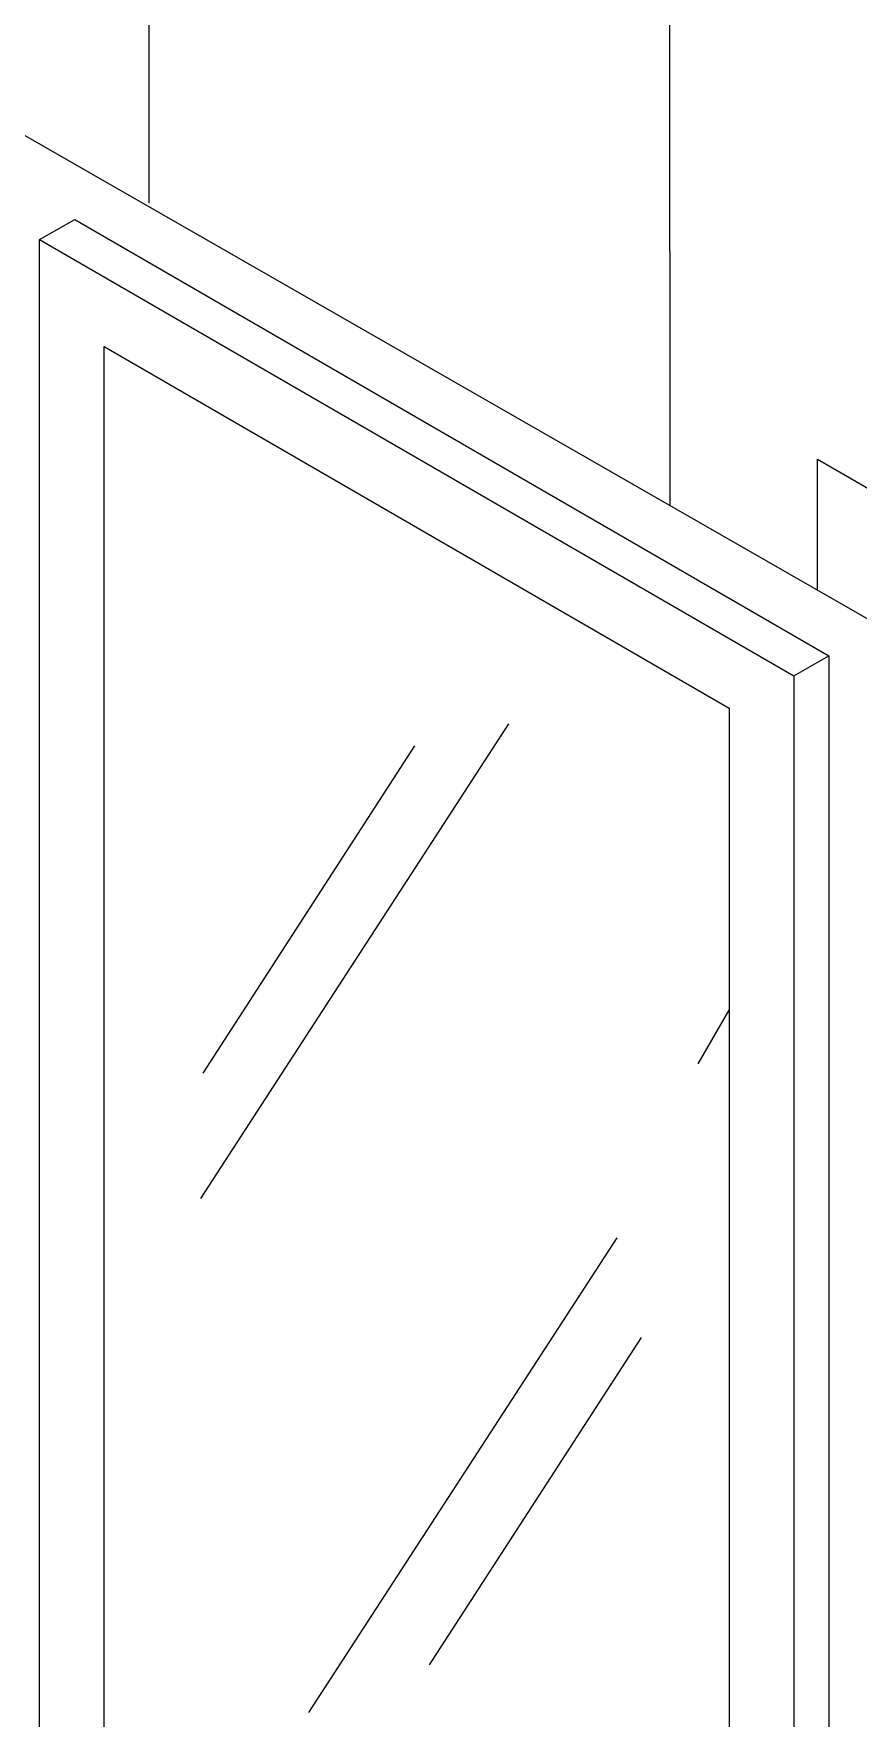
# Model space of a CAD drawing. Header units: inches. Extents: x -24 to 76, y -57 to 19.
# Drawn here: x 62.683 to 63.937, y -2.601 to -0.039 of the extents above; entities that cross this region are included whole.
import ezdxf

# ---------------------------------------------------------------- set-up
doc = ezdxf.new("R2010")
doc.units = ezdxf.units.IN
doc.header["$MEASUREMENT"] = 0
for name, color, linetype, lineweight in [('.ATI-DETAIL', 7, 'Continuous', 0), ('G-ANNO-TTLB', 7, 'Continuous', 0), ('TYVEK', 7, 'Continuous', 0), ('WALL SCRATCH', 7, 'Continuous', 0)]:
    doc.layers.add(name, color=color, linetype=linetype, lineweight=lineweight)

# ---------------------------------------------------------------- blocks, each defined once
blk = doc.blocks.new('Block_97')
at = {"layer": 'WALL SCRATCH', "color": 8, "lineweight": 25, "true_color": 0x808080}
blk.add_lwpolyline([(63.7666, -0.9746)], dxfattribs=at)
blk = doc.blocks.new('Block_96')
at = {"layer": 'WALL SCRATCH'}
blk.add_blockref('Block_97', (0, 0), dxfattribs=at)
blk = doc.blocks.new('Block_584')
at = {"layer": '.ATI-DETAIL'}
blk.add_lwpolyline([(62.7901, -2.6836), (62.7901, -0.5149), (63.7408, -1.0649), (63.7408, -3.2336)], close=True, dxfattribs=at)
at = {"layer": '.ATI-DETAIL', "color": 7, "lineweight": 0, "true_color": 0xffffff}
blk.add_open_spline([(63.6938, -1.6054), (63.6938, -1.6054), (63.7408, -1.5239), (63.7408, -1.5239)], degree=3, dxfattribs=at)

msp = doc.modelspace()

# ---------------------------------------------------------------- hatches: boundary and pattern name
at = {"layer": 'G-ANNO-TTLB', "true_color": 0xff00ff, "transparency": 33554687}
h = msp.add_hatch(color=6, dxfattribs=at)
edge = h.paths.add_edge_path()
edge.add_spline(control_points=[(71.2893, -15.0744), (71.2893, -15.0744), (30.6016, -15.0744), (30.6016, -15.0744), (30.6016, -15.0744), (30.6016, 19.0506), (30.6016, 19.0506), (30.6016, 19.0506), (71.2893, 19.0506), (71.2893, 19.0506), (71.2893, 19.0506), (71.2893, -15.0744), (71.2893, -15.0744)], knot_values=[0, 0, 0, 0, 1, 1, 1, 2, 2, 2, 3, 3, 3, 4, 4, 4, 4], degree=3, periodic=0)
edge = h.paths.add_edge_path()
edge.add_spline(control_points=[(30.7266, 18.9256), (30.7266, 18.9256), (30.7266, -14.9494), (30.7266, -14.9494), (30.7266, -14.9494), (71.1643, -14.9494), (71.1643, -14.9494), (71.1643, -14.9494), (71.1643, 18.9256), (71.1643, 18.9256), (71.1643, 18.9256), (30.7266, 18.9256), (30.7266, 18.9256)], knot_values=[0, 0, 0, 0, 1, 1, 1, 2, 2, 2, 3, 3, 3, 4, 4, 4, 4], degree=3, periodic=0)
edge.add_line((30.7266, 18.9256), (30.7266, 18.9256))

# ---------------------------------------------------------------- linework, layer by layer
at = {"layer": 'G-ANNO-TTLB'}
for points in [[(71.2893, -15.0744), (71.2893, -15.0744), (30.6016, -15.0744), (30.6016, -15.0744), (30.6016, -15.0744), (30.6016, 19.0506), (30.6016, 19.0506), (30.6016, 19.0506), (71.2893, 19.0506), (71.2893, 19.0506), (71.2893, 19.0506), (71.2893, -15.0744), (71.2893, -15.0744)], [(30.7266, 18.9256), (30.7266, 18.9256), (30.7266, -14.9494), (30.7266, -14.9494), (30.7266, -14.9494), (71.1643, -14.9494), (71.1643, -14.9494), (71.1643, -14.9494), (71.1643, 18.9256), (71.1643, 18.9256), (71.1643, 18.9256), (30.7266, 18.9256), (30.7266, 18.9256)]]:
    msp.add_open_spline(points, degree=3, knots=[0, 0, 0, 0, 1, 1, 1, 2, 2, 2, 3, 3, 3, 4, 4, 4, 4], dxfattribs=at)
at = {"layer": 'TYVEK', "color": 191, "lineweight": 25, "true_color": 0xbf7fff}
for p, q in [((63.9703, -0.9401), (62.6676, -0.1932)), ((62.692, -0.3523), (62.7455, -0.3217)), ((62.7455, -0.3217), (63.8925, -0.9852)), ((62.692, -0.3523), (63.8389, -1.0158)), ((62.692, -2.7327), (62.692, -0.3523)), ((63.8389, -1.0158), (63.8925, -0.9852)), ((63.8925, -0.9852), (63.8925, -3.3656)), ((63.8389, -1.0158), (63.8389, -3.3962))]:
    msp.add_line(p, q, dxfattribs=at)
at = {"layer": 'TYVEK', "color": 4, "lineweight": 25, "true_color": 0x00ffff}
for p, q in [((63.8748, -0.6864), (64.1909, -0.8688)), ((63.8748, -0.8828), (63.8748, -0.6864)), ((63.8748, -0.8853), (63.8748, -0.6938))]:
    msp.add_line(p, q, dxfattribs=at)
at = {"layer": 'TYVEK', "color": 1, "lineweight": 25, "true_color": 0xff0000}
for p, q in [((63.4053, -1.0889), (62.9366, -1.8104)), ((63.2623, -1.1219), (62.9401, -1.6196)), ((63.5697, -1.8703), (63.101, -2.5918)), ((63.6068, -2.0219), (63.2846, -2.5196))]:
    msp.add_line(p, q, dxfattribs=at)
at = {"layer": 'TYVEK', "color": 191, "lineweight": 25, "true_color": 0xbf7fff}
msp.add_lwpolyline([(62.7901, -2.6836), (62.7901, -0.5149), (63.7408, -1.0649), (63.7408, -3.2336), (62.7901, -2.6836)], dxfattribs=at)
at = {"layer": 'TYVEK', "color": 18, "lineweight": 25, "true_color": 0x000000}
msp.add_lwpolyline([(62.8642, -2.4656)], dxfattribs=at)
at = {"layer": 'WALL SCRATCH', "color": 2, "lineweight": 25, "true_color": 0xffff00}
msp.add_line((62.8581, 3.3999), (62.8581, -0.2971), dxfattribs=at)
at = {"layer": 'WALL SCRATCH', "color": 18, "lineweight": 25, "true_color": 0x000000}
msp.add_line((63.6485, 2.2762), (63.6503, -0.7564), dxfattribs=at)
at = {"layer": 'WALL SCRATCH', "color": 8, "lineweight": 25, "true_color": 0x808080}
msp.add_lwpolyline([(63.709, -1.0194)], dxfattribs=at)
msp.add_lwpolyline([(63.709, -1.0194)], dxfattribs=at)
at = {"layer": 'WALL SCRATCH', "color": 1, "lineweight": 25, "true_color": 0xff0000}
msp.add_lwpolyline([(63.6485, -1.5574)], dxfattribs=at)

# ---------------------------------------------------------------- block references
at = {"layer": '.ATI-DETAIL'}
msp.add_blockref('Block_584', (0, 0), dxfattribs=at)
at = {"layer": 'WALL SCRATCH'}
msp.add_blockref('Block_96', (0, 0), dxfattribs=at)

doc.saveas('drawing.dxf')
